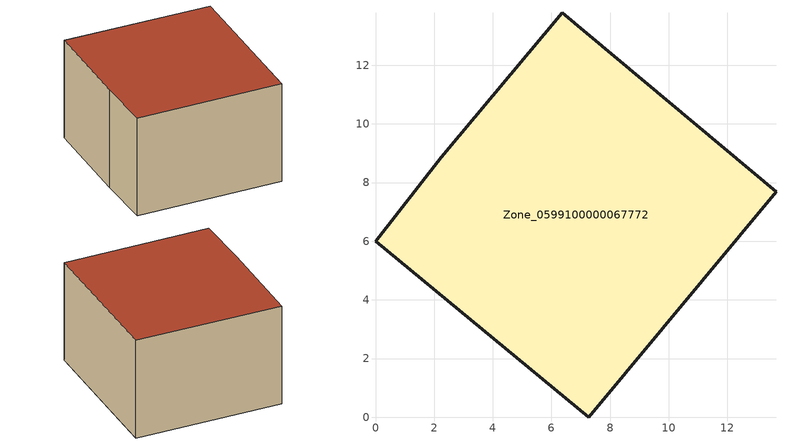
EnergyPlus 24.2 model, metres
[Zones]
Zone_0599100000067772
 floor ground (C_G): 13.66,7.69 7.27,0 0,6 2.25,8.87 6.37,13.79 z0
 wall outside (C_F): 7.27,0 13.66,7.69 6.37,13.79 2.25,8.87 0,6 7.27,0 z0:6.69
 roof outside (C_R): 13.66,7.69 6.37,13.79 2.25,8.87 0,6 7.27,0 z6.69
[BUILDING]
Pand.0599100000067772: North Axis=0; Terrain=City; Loads Convergence Tolerance Value=0.04; Temperature Convergence Tolerance Value=0.4; Solar Distribution=FullExterior; Maximum Number of Warmup Days=25; Minimum Number of Warmup Days=1
[Site:Location]
Rotterdam.The.Hague.AP_ZH_NLD Design_Conditions: Latitude=51.96; Longitude=4.45; Time Zone=1; Elevation=-4.5
[SITE:GROUNDTEMPERATURE:BUILDINGSURFACE]
18, 18, 18, 18, 18, 18, 18, 18, 18, 18, 18, 18
[MATERIAL] Thermal Absorptance=0.9; Solar Absorptance=0.7; Visible Absorptance=0.7
Name | Roughness | Thickness | Conductivity | Density | Specific Heat
G.D.1965 | MediumSmooth | 0.15 | 1 | 540 | 1210
F.D.1965 | Rough | 0.3 | 0.857143 | 1920 | 840
R.D.1965 | MediumRough | 0.2 | 0.08 | 1500 | 1000
[CONSTRUCTION]
C_G: G.D.1965
C_F: F.D.1965
C_R: R.D.1965
[ZONE]
Zone_0599100000067772: Type=1; Multiplier=1; Ceiling Height=Autocalculate; Volume=Autocalculate; Floor Area=autocalculate; Part of Total Floor Area=Yes
[ZONEINFILTRATION:DESIGNFLOWRATE]
Infil_Zone_0599100000067772: Zone or ZoneList or Space or SpaceList=Zone_0599100000067772; Schedule=AlwaysOn; Design Flow Rate Calculation Method=Flow/Area; Flow Rate per Floor Area=0.0042; Constant Term Coefficient=1; Temperature Term Coefficient=0; Velocity Term Coefficient=0; Velocity Squared Term Coefficient=0
[HVACTEMPLATE:ZONE:IDEALLOADSAIRSYSTEM]
Zone_0599100000067772: Maximum Heating Supply Air Temperature=50; Minimum Cooling Supply Air Temperature=13; Maximum Heating Supply Air Humidity Ratio=0.0156; Minimum Cooling Supply Air Humidity Ratio=0.0077; Heating Limit=NoLimit; Cooling Limit=NoLimit; Dehumidification Control Type=ConstantSensibleHeatRatio; Cooling Sensible Heat Ratio=0.7; Dehumidification Setpoint=60; Humidification Control Type=None; Humidification Setpoint=30; Outdoor Air Method=None; Outdoor Air Flow Rate per Person=0.00944; Outdoor Air Flow Rate per Zone Floor Area=0; Outdoor Air Flow Rate per Zone=0; Demand Controlled Ventilation Type=None; Outdoor Air Economizer Type=NoEconomizer; Heat Recovery Type=None; Sensible Heat Recovery Effectiveness=0.7; Latent Heat Recovery Effectiveness=0.65
[ZONECONTROL:THERMOSTAT]
ThermostatControl_Zone_0599100000067772: Zone or ZoneList=Zone_0599100000067772; Control Type Schedule=DualSetpointControlType; Control 1=Thermostat_Zone_0599100000067772; Temperature Difference Between Cutout And Setpoint=0
[THERMOSTATSETPOINT:DUALSETPOINT]
Thermostat_Zone_0599100000067772: Heating Setpoint Temperature Schedule=HeatingSetpoint_Zone_0599100000067772; Cooling Setpoint Temperature Schedule=CoolingSetpoint_Zone_0599100000067772
[SCHEDULE:COMPACT]
HeatingSetpoint_Zone_0599100000067772: Through: 12/31, For: AllDays, Until: 24:00, 21
CoolingSetpoint_Zone_0599100000067772: Through: 12/31, For: AllDays, Until: 24:00, 24
DualSetpointControlType: Through: 12/31, For: AllDays, Until: 24:00, 4
AlwaysOn: Through: 12/31, For: AllDays, Until: 24:00, 1
